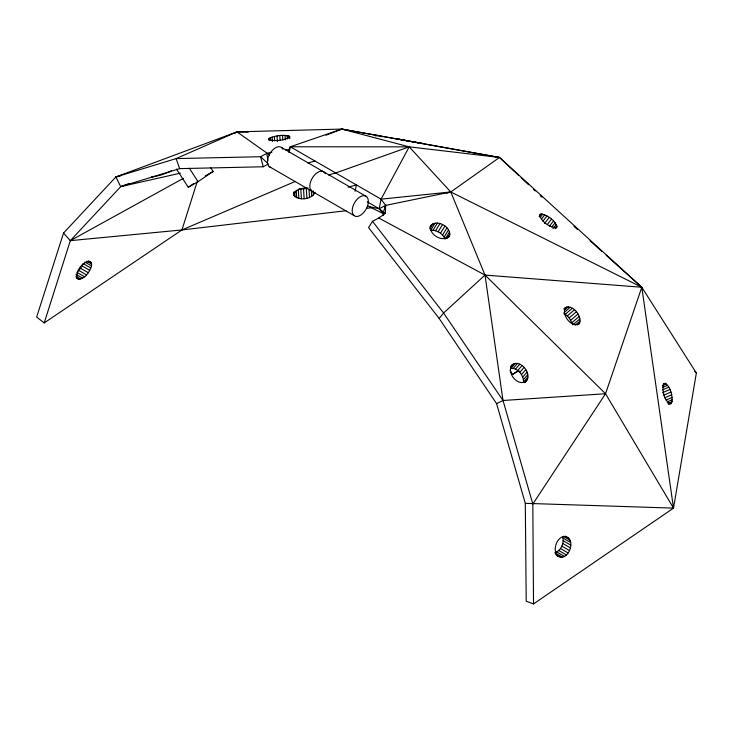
<?xml version="1.0" encoding="UTF-8"?>
<svg xmlns="http://www.w3.org/2000/svg" width="733" height="733" viewBox="0 0 733 733"><rect width="100%" height="100%" fill="white"/><g stroke="black" fill="none" stroke-linecap="round" stroke-linejoin="round"><path stroke-width="1.1" d="M295.481 181.353L181.931 229.951L44.209 322.923L36.65 317.059L63.542 233.076L115.86 176.974L236.97 131.867L341.835 129.072L499.521 157.458L641.796 287.254L696.35 373.033L673.517 508.116L533.523 603.928L526.212 601.207L525.295 503.333L496.598 403.645L439.168 318.47L368.552 227.587L372.492 221.32L378.75 218.022L385.329 213.45L385.677 205.387L381.078 199.165L290.332 146.774L288.976 149.55L288.784 151.813M91.497 265.841L91.616 263.944L90.342 261.553C82.682 261.021 75.673 270.816 76.892 278.082L77.771 279.016C84.762 279.804 89.774 271.787 91.497 265.841L84.781 261.965M288.802 151.832L288.976 149.55L285.687 149.908M672.051 401.711C672.473 395.215 670.732 387.29 665.252 383.286L663.484 384.055C661.771 390.826 664.19 399.54 669.779 403.865L670.777 403.828L672.051 401.711L667.937 403.489M562.449 557.19C551.024 557.217 554.514 538.306 563.631 536.455C575.066 536.428 571.566 555.339 562.449 557.19L554.771 552.755C561.194 550.749 564.456 542.75 562.642 536.538M565.354 307.668C561.432 314.943 571.016 327.523 578.988 324.151C583.395 316.574 571.392 301.785 563.778 309.014M449.641 235.614C451.326 226.708 436.217 218.434 430.5 226.112C428.814 235.018 443.923 243.292 449.641 235.614L448.523 237.419M289.26 152.088L290.332 146.774L341.835 129.072L499.521 157.458L518.634 175.379M355.111 191.295L356.394 184.918L348.093 187.199M446.443 193.219L450.777 191.964L499.521 157.458L409.197 146.847L381.078 199.165L379.153 208.731L382.928 213.477L383.524 215.511M524.929 382.653C534.586 374.82 518.588 355.853 510.498 366.656M315.108 192.266C311.91 199.358 299.522 201.099 294.116 195.693L293.832 194.346C295.454 189.261 301.941 188.124 306.614 187.914M63.542 233.076L70.322 240.653L181.931 229.951L197.296 181.372M44.209 322.923L70.322 240.653L120.716 186.631L129.255 183.452M384.999 207.412L385.677 205.387L450.777 191.964L641.796 287.254L673.517 508.116L525.295 503.333M533.523 603.928L532.827 504.011L605.54 393.74L641.796 287.254L606.173 255.276M77.551 271.714L80.621 268.296L83.195 263.605L90.865 268.04M511.955 364.997C506.311 372.932 517.947 387.326 526.386 380.995M429.85 227.285L431.462 224.655M429.767 228.907L433.011 223.629M435.045 223.089L430.692 230.162C436.657 229.887 442.787 233.561 445.123 239.095M433.038 230.189L437.418 223.079M435.567 230.748L439.965 223.602M438.114 231.802L442.53 224.628M440.487 233.268L444.922 226.066M442.53 235.064L446.983 227.835M444.116 237.052L448.578 229.814M445.682 238.198L449.586 231.857M447.167 238.362L449.943 233.836M539.121 216.473L541.183 213.88C547.716 215.429 555.321 220.12 556.952 226.928L555.577 228.669M540.056 217.6L542.805 214.137M541.357 219.185L544.793 214.851M542.887 221.174L547.01 215.978M544.5 223.492L549.31 217.435M547.414 224.316L551.537 219.121M549.411 226.131L553.534 220.926M551.738 227.065L555.174 222.731M552.893 228.742L556.338 224.408M554.881 228.439L556.943 225.837M439.168 318.47L443.584 313.028L485.008 275.077L641.796 287.254L639.799 286.172M269.057 138.381L268.727 139.6C275.425 141.432 283.937 140.709 289.782 136.897L289.59 136.329C282.993 134.304 275.296 135.623 269.057 138.381L269.203 140.599M556.952 226.928L556.374 227.615C549.347 227.459 541.284 221.613 539.461 214.778L541.183 213.88M510.571 367.132L513.494 363.815M515.409 363.256L511.029 368.232C518.075 368.149 523.701 375.342 523.518 382.095L527.907 377.11M513.201 368.342L517.59 363.366M515.491 369.102L519.871 364.127M517.727 370.477L522.116 365.501M519.761 372.355L524.15 367.38M521.456 374.618L525.845 369.643M522.702 377.11L527.091 372.126M523.408 379.657L527.797 374.682M524.507 382.589L527.43 379.273M564.291 308.914L566.664 306.889M564.383 310.105L568.341 306.724M563.952 312.597L570.274 307.191M563.851 313.623L565.225 314.329L572.345 308.254M565.225 314.329L567.287 315.905L574.406 309.83M572.546 324.142L569.193 317.902L576.312 311.827M570.815 320.174L577.934 314.1M572.052 322.566L579.162 316.491M572.803 324.921L579.913 318.846M575.405 325.058L580.142 321.008M577.457 324.838L579.83 322.813M235.11 133.131L236.97 131.867L248.322 132.16M176.479 169.076L188.271 187.272L193.924 183.433M188.271 187.272L198.047 181.674L213.12 171.449L210.738 167.775M510.04 370.678L512.486 374.453L517.205 371.264M205.304 175.92L213.12 171.449M512.486 374.453L519.001 370.724M269.597 154.956L236.97 131.867L176.103 158.594L115.86 176.974L120.716 186.631L179.631 168.627L263.22 166.776L268.342 163.935M70.322 240.653L183.387 178.339M271.888 152.143L266.849 153.417L260.6 156.715L176.103 158.594L179.631 168.627M153.014 176.314L151.3 177.313L160.784 175.095L169.937 171.669L171.476 170.487M496.598 403.645L503.012 400.493L605.54 393.74L673.517 508.116M663.2 384.174L665.252 383.286M662.293 385.732L666.407 383.955M662.495 387.491L667.626 385.274M662.678 389.828L668.844 387.161M662.779 392.595L669.98 389.48M663.741 395.197L670.933 392.082M664.465 397.9L671.666 394.794M665.94 400.081L672.106 397.414M667.103 401.996L672.243 399.769M668.469 404.424L671.547 403.095M325.983 135.22L341.835 129.072L409.197 146.847L450.777 191.964L485.008 275.077L503.012 400.493L532.827 504.011M406.934 146.609L409.197 146.847L335.705 172.97L328.439 174.967M299.073 188.83L303.508 188.931L308.007 187.96M307.75 163.019L315.016 161.031M115.86 176.974L120.294 175.975M120.716 186.631L180.391 173.153M375.553 135.926L378.943 135.495L382.113 136.796M181.931 229.951L346.132 210.728M366.518 208.337L372.181 207.677M381.078 199.165L450.777 191.964M290.332 146.774L409.197 146.847M375.534 135.413L378.943 135.495L380.913 136.659M407.594 140.809C373.079 134.533 447.79 148.093 413.284 141.817M367.462 205.588L369.423 206.724L379.153 208.731L385.329 213.45M369.423 206.724L382.928 213.477L385.677 205.387L379.153 208.731L367.306 201.887M378.75 218.022L485.008 275.077L605.54 393.74M281.829 147.69L366.601 196.627A11.416 6.588 -60 0 1 361.433 214.613A11.416 6.588 -60 0 1 352.765 206.944A11.416 6.588 -60 0 1 366.601 196.627M269.158 166.556L353.929 215.502M88.345 260.82L91.222 262.478M565.143 536.098L568.982 538.315M86.824 261.177L91.616 263.944M563.384 536.318L570.1 540.194M563.063 538.095L570.732 542.521M563.173 540.716L570.851 545.15M82.105 265.951L89.774 270.385M562.752 543.455L570.43 547.89M80.621 268.296L88.29 272.731M561.835 546.122L569.504 550.556M78.843 270.477L86.521 274.902M560.47 548.531L568.148 552.966M76.901 272.337L84.579 276.762M558.757 550.529L566.435 554.963M75.893 274.307L82.609 278.183M556.814 551.967L564.492 556.402M75.93 276.295L80.731 279.062M76.205 277.688L79.082 279.346M555.651 554.496L560.452 557.263M556.704 555.522L558.628 556.631M573.93 226.341L577.329 229.392M590.056 240.809L601.93 251.465M267.563 163.212L260.6 156.715L263.22 166.776M521.136 177.716L528.612 184.734M533.597 189.407L535.255 190.965M540.248 195.638L541.907 197.195M694.765 371.384L696.35 373.033M567.287 315.905L569.193 317.902M372.492 221.32L443.584 313.028L503.012 400.493M189.352 168.269L198.047 181.674M266.849 153.417L267.893 160.784M288.976 149.55L289.141 151.722M313.238 190.754L313.522 195.079M311.333 189.865L311.772 196.343M309.014 189.856L309.518 197.406M306.275 188.482L306.916 198.194M303.508 188.931L304.158 198.643M300.768 189.022L301.41 198.725M298.304 189.82L298.881 198.451M296.224 190.268L296.728 197.818M294.739 191.487L295.097 196.875M293.896 192.458L294.116 195.693M293.686 192.193L293.832 194.346M289.59 136.329L289.737 138.574M288.683 135.862L288.829 138.116M287.125 135.541L287.354 138.94M285.027 135.394L285.329 139.921M282.535 135.413L282.828 139.948M279.804 135.605L280.098 140.131M277.028 135.962L277.404 141.606M274.408 136.457L274.701 140.956M272.099 137.053L272.392 141.533M270.275 137.703L270.422 139.939M313.055 191.854A11.416 6.588 -60 0 1 312.872 177.166A11.416 6.588 -60 0 1 325.296 173.629M270.669 167.381A11.416 6.588 -60 0 1 270.495 152.693A11.416 6.588 -60 0 1 282.911 149.156"/></g></svg>
